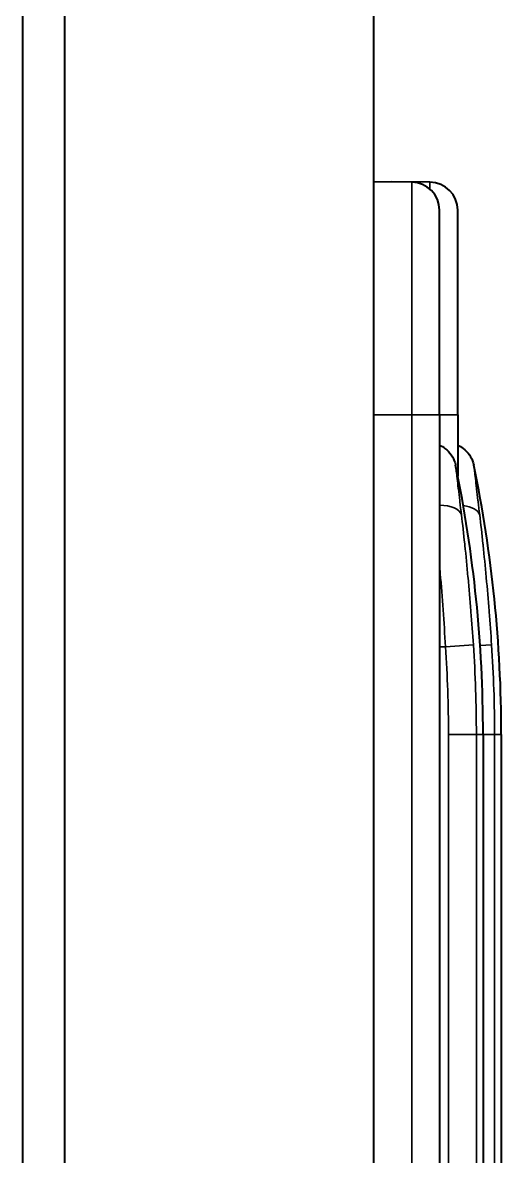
# Model space of a CAD drawing. Header units: millimetres. Extents: x 4969 to 37601, y -771 to 6478.
# Drawn here: x 22497.3 to 22531.4, y 3187 to 3267.9 of the extents above; entities that cross this region are included whole.
import ezdxf

# ---------------------------------------------------------------- set-up
doc = ezdxf.new("R2010")
doc.units = ezdxf.units.MM
doc.header["$LTSCALE"] = 7
doc.header["$MEASUREMENT"] = 0
doc.layers.add('가시적인 것(ISO)', color=3, linetype='CONTINUOUS', lineweight=40)
doc.layers.add('가시적인 좁은 것(ISO)', color=3, linetype='CONTINUOUS', lineweight=35)

msp = doc.modelspace()

# ---------------------------------------------------------------- linework, layer by layer
at = {"layer": '가시적인 것(ISO)'}
for p, q in [((22497.345, 1766.667, 0), (22497.345, 3716.667, 0)), ((22500.345, 2649.167, 0), (22500.345, 3716.667, 0)), ((22522.345, 3716.667, 0), (22522.345, 2649.167, 0)), ((22525.063, 3256.493, 0), (22522.345, 3256.517, 0)), ((22523.645, 3256.506, 0), (22523.645, 3256.517, 0)), ((22526.363, 3256.493, 0), (22523.645, 3256.517, 0)), ((22527.045, 3239.917, 0), (22527.045, 3254.493, 0)), ((22528.345, 3239.917, 0), (22528.345, 3254.493, 0)), ((22527.045, 3239.917, 0), (22527.045, 3125.917, 0)), ((22528.345, 3239.917, 0), (22528.345, 3235.542, 0)), ((22528.345, 3234.96, 0), (22528.345, 3234.96, 0)), ((22530.145, 3217.117, 0), (22530.145, 3151.917, 0)), ((22531.445, 3217.117, 0), (22531.445, 3151.917, 0))]:
    msp.add_line(p, q, dxfattribs=at)
for centre, radius, end in [((22525.045, 3254.493, 0), 2, 89.5), ((22526.345, 3254.493, 0), 2, 89.5), ((22434.943, 3217.117, 0), 95.202, 11.63703), ((22436.243, 3217.117, 0), 95.202, 11.63703)]:
    msp.add_arc(centre, radius, 0, end, dxfattribs=at)
for points in [[(22527.045, 3237.743, 0), (22527.182, 3237.682, 0), (22527.313, 3237.605, 0), (22527.602, 3237.387, 0), (22527.753, 3237.23, 0), (22527.995, 3236.881, 0), (22528.089, 3236.684, 0), (22528.164, 3236.428, 0), (22528.177, 3236.374, 0), (22528.188, 3236.32, 0)], [(22528.345, 3237.743, 0), (22528.482, 3237.682, 0), (22528.613, 3237.605, 0), (22528.902, 3237.387, 0), (22529.053, 3237.23, 0), (22529.295, 3236.881, 0), (22529.389, 3236.684, 0), (22529.464, 3236.428, 0), (22529.477, 3236.374, 0), (22529.488, 3236.32, 0)]]:
    msp.add_open_spline(points, degree=3, knots=[0.0836897, 0.0836897, 0.0836897, 0.0836897, 0.1284906, 0.1284906, 0.1922192, 0.1922192, 0.2559465, 0.2559465, 0.2724289, 0.2724289, 0.2724289, 0.2724289], dxfattribs=at)
at = {"layer": '가시적인 좁은 것(ISO)'}
for p, q in [((22525.063, 3239.917, 0), (22525.063, 3256.493, 0)), ((22526.363, 3255.998, 0), (22526.363, 3256.493, 0)), ((22522.345, 3239.917, 0), (22525.063, 3239.917, 0)), ((22525.063, 3239.917, 0), (22527.045, 3239.917, 0)), ((22525.063, 3239.917, 0), (22525.063, 3125.917, 0)), ((22527.045, 3239.917, 0), (22528.345, 3239.917, 0)), ((22527.47, 3223.372, 0), (22529.453, 3223.506, 0)), ((22529.934, 3223.45, 0), (22530.753, 3223.506, 0)), ((22527.045, 3223.372, 0), (22527.47, 3223.372, 0)), ((22527.681, 3217.117, 0), (22529.669, 3217.117, 0)), ((22527.681, 3217.117, 0), (22527.681, 3151.917, 0)), ((22529.669, 3217.117, 0), (22530.145, 3217.117, 0)), ((22529.669, 3217.117, 0), (22529.669, 3151.917, 0)), ((22530.145, 3217.117, 0), (22530.969, 3217.117, 0)), ((22530.969, 3217.117, 0), (22531.445, 3217.117, 0)), ((22530.969, 3217.117, 0), (22530.969, 3151.917, 0))]:
    msp.add_line(p, q, dxfattribs=at)
for centre, radius, end in [((22434.943, 3217.117, 0), 94.726, 3.86727), ((22436.243, 3217.117, 0), 94.726, 3.86727), ((22434.943, 3217.117, 0), 92.738, 3.86722)]:
    msp.add_arc(centre, radius, 0, end, dxfattribs=at)
for centre, end_param in [((22526.638, 3232.446, 0), 1.304018), ((22527.938, 3232.446, 0), 1.097857)]:
    msp.add_ellipse(centre, major_axis=(1.985, 0.241), ratio=0.501378, start_param=0.089702, end_param=end_param, dxfattribs=at)
for points, knots in [([(22528.188, 3236.32, 0), (22528.188, 3236.32, 0), (22528.193, 3236.284, 0), (22528.201, 3236.213, 0), (22528.209, 3236.141, 0), (22528.221, 3236.034, 0), (22528.237, 3235.893, 0), (22528.238, 3235.89, 0), (22528.238, 3235.887, 0), (22528.238, 3235.884, 0), (22528.254, 3235.745, 0), (22528.274, 3235.572, 0), (22528.298, 3235.37, 0), (22528.299, 3235.362, 0), (22528.299, 3235.354, 0), (22528.3, 3235.346, 0), (22528.324, 3235.146, 0), (22528.35, 3234.917, 0), (22528.38, 3234.662, 0), (22528.382, 3234.646, 0), (22528.384, 3234.63, 0), (22528.386, 3234.614, 0), (22528.415, 3234.362, 0), (22528.448, 3234.085, 0), (22528.483, 3233.788, 0), (22528.486, 3233.763, 0), (22528.489, 3233.738, 0), (22528.492, 3233.712, 0), (22528.527, 3233.419, 0), (22528.565, 3233.107, 0), (22528.605, 3232.775, 0)], [0.5000166, 0.5000166, 0.5000166, 0.5000166, 0.5833333, 0.5833333, 0.5833333, 0.6666667, 0.6666667, 0.6666667, 0.6682704, 0.6682704, 0.6682704, 0.75, 0.75, 0.75, 0.7532845, 0.7532845, 0.7532845, 0.8333333, 0.8333333, 0.8333333, 0.8382935, 0.8382935, 0.8382935, 0.9166667, 0.9166667, 0.9166667, 0.9233347, 0.9233347, 0.9233347, 1, 1, 1, 1]), ([(22529.488, 3236.32, 0), (22529.488, 3236.32, 0), (22529.493, 3236.284, 0), (22529.501, 3236.213, 0), (22529.509, 3236.141, 0), (22529.521, 3236.034, 0), (22529.537, 3235.893, 0), (22529.538, 3235.89, 0), (22529.538, 3235.887, 0), (22529.538, 3235.884, 0), (22529.554, 3235.745, 0), (22529.574, 3235.572, 0), (22529.598, 3235.37, 0), (22529.599, 3235.362, 0), (22529.599, 3235.354, 0), (22529.6, 3235.346, 0), (22529.624, 3235.146, 0), (22529.65, 3234.917, 0), (22529.68, 3234.662, 0), (22529.682, 3234.646, 0), (22529.684, 3234.63, 0), (22529.686, 3234.614, 0), (22529.715, 3234.362, 0), (22529.748, 3234.085, 0), (22529.783, 3233.788, 0), (22529.786, 3233.763, 0), (22529.789, 3233.738, 0), (22529.792, 3233.712, 0), (22529.827, 3233.419, 0), (22529.865, 3233.107, 0), (22529.905, 3232.775, 0)], [0.5000166, 0.5000166, 0.5000166, 0.5000166, 0.5833333, 0.5833333, 0.5833333, 0.6666667, 0.6666667, 0.6666667, 0.6682704, 0.6682704, 0.6682704, 0.75, 0.75, 0.75, 0.7532845, 0.7532845, 0.7532845, 0.8333333, 0.8333333, 0.8333333, 0.8382935, 0.8382935, 0.8382935, 0.9166667, 0.9166667, 0.9166667, 0.9233347, 0.9233347, 0.9233347, 1, 1, 1, 1]), ([(22528.605, 3232.775, 0), (22528.686, 3232.105, 0), (22528.763, 3231.417, 0), (22528.838, 3230.709, 0), (22528.842, 3230.673, 0), (22528.846, 3230.637, 0), (22528.85, 3230.601, 0), (22528.927, 3229.864, 0), (22529.001, 3229.104, 0), (22529.071, 3228.332, 0), (22529.072, 3228.322, 0), (22529.073, 3228.312, 0), (22529.074, 3228.303, 0), (22529.145, 3227.52, 0), (22529.213, 3226.724, 0), (22529.276, 3225.923, 0), (22529.278, 3225.904, 0), (22529.279, 3225.885, 0), (22529.281, 3225.866, 0), (22529.342, 3225.084, 0), (22529.4, 3224.299, 0), (22529.453, 3223.506, 0)], [0, 0, 0, 0, 0.237861, 0.237861, 0.237861, 0.25, 0.25, 0.25, 0.496902, 0.496902, 0.496902, 0.5, 0.5, 0.5, 0.75, 0.75, 0.75, 0.755919, 0.755919, 0.755919, 1, 1, 1, 1]), ([(22529.905, 3232.775, 0), (22529.986, 3232.105, 0), (22530.063, 3231.417, 0), (22530.138, 3230.709, 0), (22530.142, 3230.673, 0), (22530.146, 3230.637, 0), (22530.15, 3230.601, 0), (22530.227, 3229.864, 0), (22530.301, 3229.104, 0), (22530.371, 3228.332, 0), (22530.372, 3228.322, 0), (22530.373, 3228.312, 0), (22530.374, 3228.303, 0), (22530.445, 3227.52, 0), (22530.513, 3226.724, 0), (22530.576, 3225.923, 0), (22530.578, 3225.904, 0), (22530.579, 3225.885, 0), (22530.581, 3225.866, 0), (22530.642, 3225.084, 0), (22530.7, 3224.299, 0), (22530.753, 3223.506, 0)], [0, 0, 0, 0, 0.237861, 0.237861, 0.237861, 0.25, 0.25, 0.25, 0.496902, 0.496902, 0.496902, 0.5, 0.5, 0.5, 0.75, 0.75, 0.75, 0.755919, 0.755919, 0.755919, 1, 1, 1, 1]), ([(22527.045, 3229.223, 0), (22527.063, 3229.013, 0), (22527.152, 3227.955, 0), (22527.3, 3226.009, 0), (22527.416, 3224.25, 0), (22527.47, 3223.372, 0)], [0.4376328, 0.4376328, 0.4376328, 0.4376328, 0.5, 0.75, 0.9999921, 0.9999921, 0.9999921, 0.9999921])]:
    msp.add_open_spline(points, degree=3, knots=knots, dxfattribs=at)

doc.saveas('drawing.dxf')
